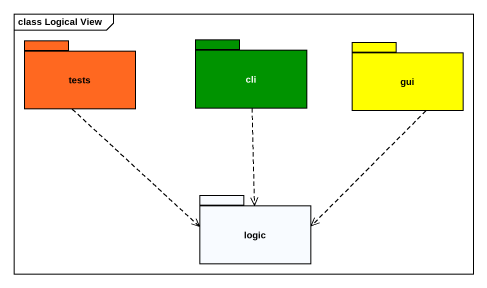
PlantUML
@startuml
mainframe class Logical View
package tests #FF6820 {
}
package cli #009300 {
}
package gui #FFFF00 {
}
package logic {
}
tests ..> logic
cli ..> logic
gui ..> logic
@enduml
